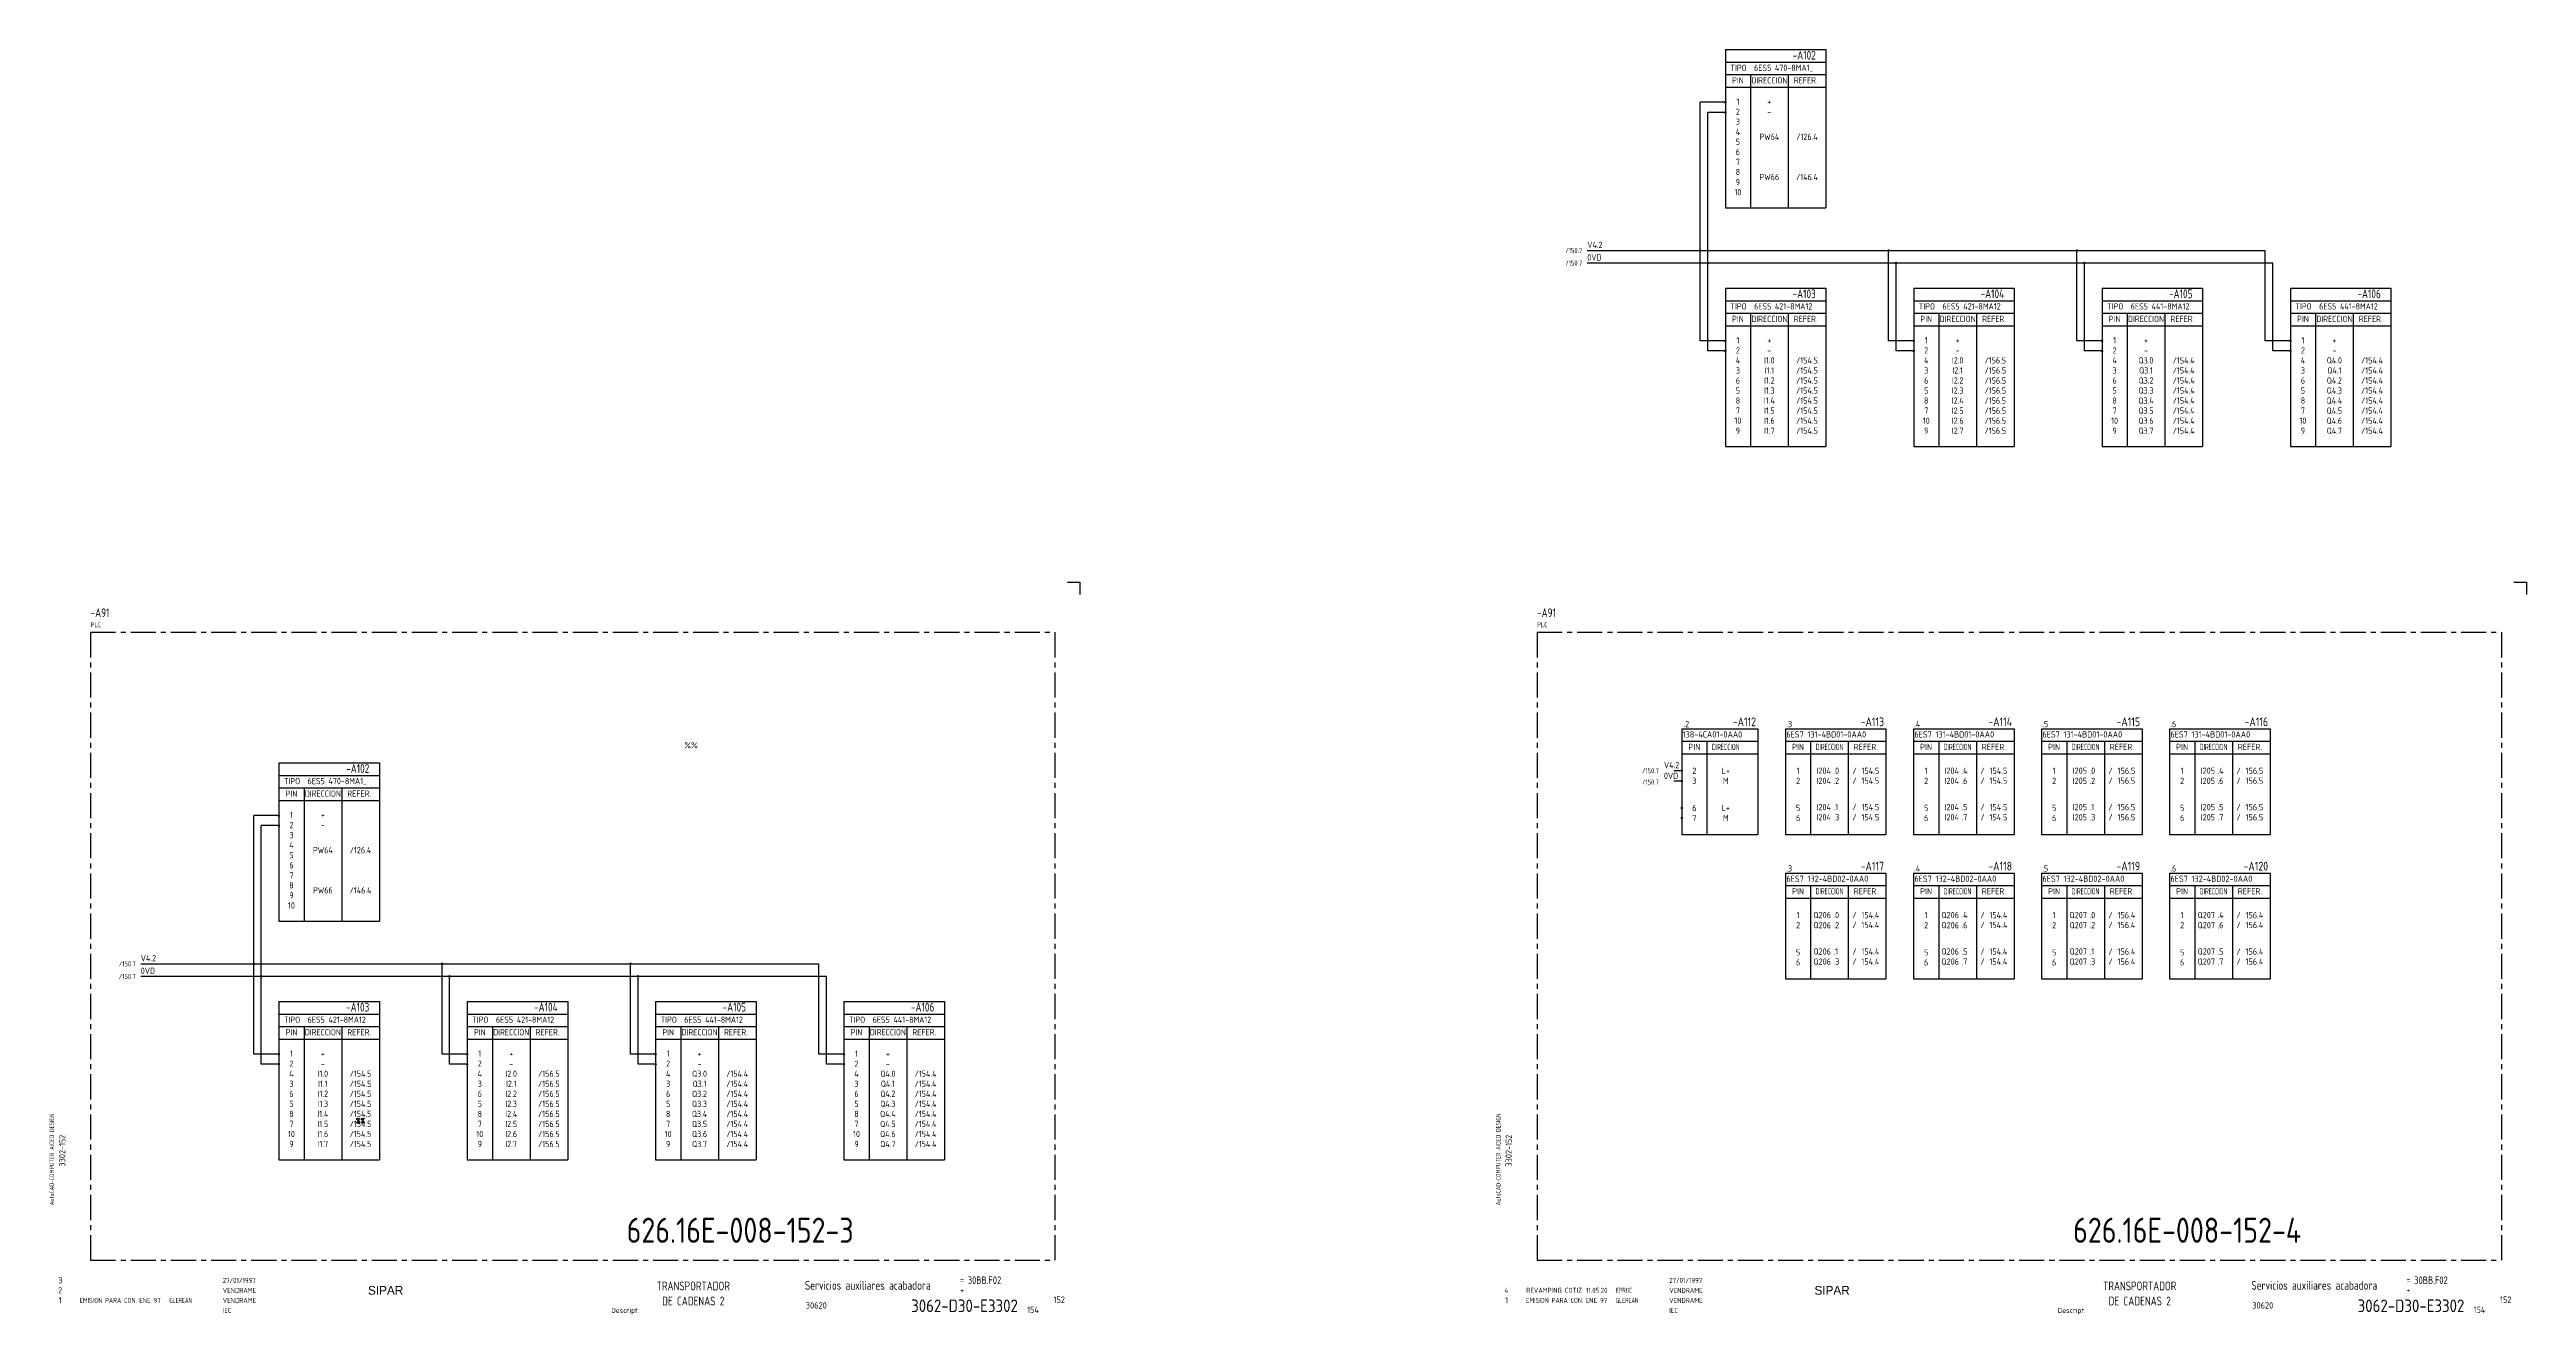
# Model space of a CAD drawing. Extents: x 10 to 996, y 5 to 509.
import ezdxf
from ezdxf.enums import TextEntityAlignment as Align

# ---------------------------------------------------------------- set-up
doc = ezdxf.new("R2010")
doc.units = 0
doc.header["$LTSCALE"] = 8
doc.header["$MEASUREMENT"] = 0
doc.linetypes.add('CENTER', pattern=[2, 1.25, -0.25, 0.25, -0.25])
doc.layers.get('0').update_dxf_attribs({"linetype": 'CONTINUOUS'})
doc.layers.add('CART', color=7, linetype='CONTINUOUS')
doc.styles.add('DIN', font='DIN', dxfattribs={"width": 0.85})
doc.styles.add('SIMPLEX', font='SIMPLEX', dxfattribs={"width": 0.9})
doc.styles.add('UNIV', font='UNIV')

# ---------------------------------------------------------------- blocks, each defined once
blk = doc.blocks.new('WB-FG100')
at = {"layer": 'CART', "color": 1}
for p, q in [((415, 297), (420, 297)), ((420, 297), (420, 292))]:
    blk.add_line(p, q, dxfattribs=at)
at = {"layer": 'CART', "color": 1, "style": 'DIN', "width": 0.8}
blk.add_text('AutoCAD-COMPUTER AIDED DESIGN', height=1.8, rotation=90, dxfattribs=at).set_placement((11.47, 48.84))
at = {"layer": 'CART', "color": 3, "style": 'DIN', "width": 0.8}
for s, p in [('=', (372.24, 17.91)), ('+', (372.24, 13.87))]:
    blk.add_text(s, height=2.5, dxfattribs=at).set_placement(p)
at = {"layer": 'CART', "color": 7, "style": 'DIN', "width": 0.9}
blk.add_attdef('FILE', text='', height=2.5, rotation=90, dxfattribs=at).set_placement((15.95, 68.38), align=Align.CENTER)
for tag, p in [('MOD-3', (13.92, 19)), ('MOD-2', (13.92, 15)), ('MOD-1', (13.92, 11)), ('NR.COMMESSA', (315, 9))]:
    blk.add_attdef(tag, text='', height=2.5, dxfattribs=at).set_placement(p, align=Align.MIDDLE)
at = {"layer": 'CART', "color": 7, "style": 'DIN'}
for tag, width, p in [('REV-3', 0.9, (21.66, 19)), ('DATA-3', 0.9, (45.37, 19)), ('NOME-3', 0.9, (57.37, 19)), ('REV-2', 0.9, (21.66, 15)), ('REV-1', 0.9, (21.66, 11)), ('DATA-2', 0.9, (45.37, 15)), ('DATA-1', 0.9, (45.37, 11)), ('NOME-1', 0.7, (57.37, 11)), ('NOME-2', 0.9, (57.37, 15))]:
    blk.add_attdef(tag, text='', height=2, dxfattribs=dict(at, width=width)).set_placement(p, align=Align.MIDDLE_LEFT)
at = {"layer": 'CART', "color": 7, "style": 'DIN', "width": 0.9}
for tag, p, height in [('DATA', (78.64, 17.94), 2), ('ESECUTORE', (78.64, 13.97), 2), ('CONTROLLORE', (78.64, 9.99), 2), ('NORMA', (78.64, 6.01), 2), ('SEGUE', (398.93, 5.65), 2.8)]:
    blk.add_attdef(tag, p, '', height=height, dxfattribs=at)
at = {"layer": 'CART', "color": 2, "style": 'DIN', "width": 0.9}
for tag, p in [('TITOLO-1/3', (266.5, 18.23)), ('TITOLO-3/3', (266.5, 8.13)), ('TITOLO-2/3', (266.5, 13.18)), ('TITOLO-2/2', (266.5, 10.68)), ('TITOLO-1/2', (266.5, 15.73))]:
    blk.add_attdef(tag, text='', height=3.5, dxfattribs=at).set_placement(p, align=Align.MIDDLE)
at = {"layer": 'CART', "color": 3, "style": 'DIN', "width": 0.9}
blk.add_attdef('ASSIEME', text='', height=3.5, dxfattribs=at).set_placement((334, 17), align=Align.MIDDLE)
at = {"layer": 'CART', "color": 2, "style": 'DIN', "width": 0.9}
blk.add_attdef('DISEGNO', text='', height=5, dxfattribs=at).set_placement((395.27, 6.35), align=Align.RIGHT)
at = {"layer": 'CART', "color": 3, "style": 'DIN', "width": 0.85}
for tag, p in [('=', (375.33, 16.63)), ('+', (375.33, 12.76))]:
    blk.add_attdef(tag, text='', height=3, dxfattribs=at).set_placement(p, align=Align.BOTTOM_LEFT)
at = {"layer": 'CART', "color": 3, "style": 'DIN', "width": 0.9}
blk.add_attdef('FOGLIO', text='', height=2.8, dxfattribs=at).set_placement((414.2, 9.56), align=Align.RIGHT)
at = {"layer": 'CART', "color": 1, "style": 'DIN', "width": 0.9}
blk.add_attdef('TIPOLOGIA', (233.37, 6), '', height=2, dxfattribs=at)

msp = doc.modelspace()

# ---------------------------------------------------------------- linework, layer by layer
at = {"color": 3}
for p, q in [((677, 509), (677, 446)), ((677, 509), (717, 509)), ((677, 504), (717, 504)), ((717, 509), (717, 446)), ((677, 499), (717, 499)), ((677, 494), (717, 494)), ((687, 499), (687, 446)), ((702, 499), (702, 446)), ((677, 446), (717, 446)), ((677, 414), (677, 351)), ((677, 414), (717, 414)), ((677, 409), (717, 409)), ((717, 414), (717, 351)), ((752, 414), (792, 414)), ((752, 414), (752, 351)), ((752, 409), (792, 409)), ((792, 414), (792, 351)), ((827, 414), (867, 414)), ((827, 414), (827, 351)), ((827, 409), (867, 409)), ((867, 414), (867, 351)), ((902, 414), (942, 414)), ((902, 414), (902, 351)), ((902, 409), (942, 409)), ((942, 414), (942, 351)), ((677, 404), (717, 404)), ((677, 399), (717, 399)), ((687, 404), (687, 351)), ((702, 404), (702, 351)), ((752, 404), (792, 404)), ((752, 399), (792, 399)), ((762, 404), (762, 351)), ((777, 404), (777, 351)), ((827, 404), (867, 404)), ((827, 399), (867, 399)), ((837, 404), (837, 351)), ((852, 404), (852, 351)), ((902, 404), (942, 404)), ((902, 399), (942, 399)), ((912, 404), (912, 351)), ((927, 404), (927, 351)), ((677, 351), (717, 351)), ((752, 351), (792, 351)), ((827, 351), (867, 351)), ((902, 351), (942, 351)), ((659.66, 238.59), (659.66, 196.46)), ((659.66, 238.59), (689.98, 238.59)), ((689.98, 238.59), (689.98, 196.46)), ((700.96, 238.59), (740.96, 238.59)), ((700.96, 238.59), (700.96, 196.46)), ((740.96, 238.59), (740.96, 196.46)), ((751.94, 238.59), (751.94, 196.46)), ((751.94, 238.59), (791.94, 238.59)), ((791.94, 238.59), (791.94, 196.46)), ((802.91, 238.59), (842.91, 238.59)), ((802.91, 238.59), (802.91, 196.46)), ((842.91, 238.59), (842.91, 196.46)), ((853.89, 238.59), (893.89, 238.59)), ((853.89, 238.59), (853.89, 196.46)), ((893.89, 238.59), (893.89, 196.46)), ((659.66, 233.59), (689.98, 233.59)), ((659.66, 228.59), (689.98, 228.59)), ((669.66, 233.59), (669.66, 196.46)), ((700.96, 233.59), (740.96, 233.59)), ((700.96, 228.59), (740.96, 228.59)), ((710.96, 233.59), (710.96, 196.46)), ((725.96, 233.59), (725.96, 196.46)), ((751.94, 233.59), (791.94, 233.59)), ((751.94, 228.59), (791.94, 228.59)), ((761.94, 233.59), (761.94, 196.46)), ((776.94, 233.59), (776.94, 196.46)), ((802.91, 233.59), (842.91, 233.59)), ((802.91, 228.59), (842.91, 228.59)), ((812.91, 233.59), (812.91, 196.46)), ((827.91, 233.59), (827.91, 196.46)), ((853.89, 233.59), (893.89, 233.59)), ((853.89, 228.59), (893.89, 228.59)), ((863.89, 233.59), (863.89, 196.46)), ((878.89, 233.59), (878.89, 196.46)), ((101, 225), (101, 162)), ((101, 225), (141, 225)), ((101, 220), (141, 220)), ((141, 225), (141, 162)), ((101, 215), (141, 215)), ((101, 210), (141, 210)), ((111, 215), (111, 162)), ((126, 215), (126, 162)), ((659.66, 196.46), (689.98, 196.46)), ((700.96, 196.46), (740.96, 196.46)), ((751.94, 196.46), (791.94, 196.46)), ((802.91, 196.46), (842.91, 196.46)), ((853.89, 196.46), (893.89, 196.46)), ((700.96, 181.13), (700.96, 139)), ((700.96, 181.13), (740.96, 181.13)), ((740.96, 181.13), (740.96, 139)), ((751.94, 181.13), (791.94, 181.13)), ((751.94, 181.13), (751.94, 139)), ((791.94, 181.13), (791.94, 139)), ((802.91, 181.13), (842.91, 181.13)), ((802.91, 181.13), (802.91, 139)), ((842.91, 181.13), (842.91, 139)), ((853.89, 181.13), (893.89, 181.13)), ((853.89, 181.13), (853.89, 139)), ((893.89, 181.13), (893.89, 139)), ((700.96, 176.13), (740.96, 176.13)), ((700.96, 171.13), (740.96, 171.13)), ((710.96, 176.13), (710.96, 139)), ((725.96, 176.13), (725.96, 139)), ((751.94, 176.13), (791.94, 176.13)), ((751.94, 171.13), (791.94, 171.13)), ((761.94, 176.13), (761.94, 139)), ((776.94, 176.13), (776.94, 139)), ((802.91, 176.13), (842.91, 176.13)), ((802.91, 171.13), (842.91, 171.13)), ((812.91, 176.13), (812.91, 139)), ((827.91, 176.13), (827.91, 139)), ((853.89, 176.13), (893.89, 176.13)), ((853.89, 171.13), (893.89, 171.13)), ((863.89, 176.13), (863.89, 139)), ((878.89, 176.13), (878.89, 139)), ((101, 162), (141, 162)), ((700.96, 139), (740.96, 139)), ((751.94, 139), (791.94, 139)), ((802.91, 139), (842.91, 139)), ((853.89, 139), (893.89, 139)), ((101, 130), (101, 67)), ((101, 130), (141, 130)), ((141, 130), (141, 67)), ((176, 130), (216, 130)), ((176, 130), (176, 67)), ((216, 130), (216, 67)), ((251, 130), (291, 130)), ((251, 130), (251, 67)), ((291, 130), (291, 67)), ((326, 130), (366, 130)), ((326, 130), (326, 67)), ((366, 130), (366, 67)), ((101, 125), (141, 125)), ((101, 120), (141, 120)), ((111, 120), (111, 67)), ((126, 120), (126, 67)), ((176, 125), (216, 125)), ((176, 120), (216, 120)), ((186, 120), (186, 67)), ((201, 120), (201, 67)), ((251, 125), (291, 125)), ((251, 120), (291, 120)), ((261, 120), (261, 67)), ((276, 120), (276, 67)), ((326, 125), (366, 125)), ((326, 120), (366, 120)), ((336, 120), (336, 67)), ((351, 120), (351, 67)), ((101, 115), (141, 115)), ((176, 115), (216, 115)), ((251, 115), (291, 115)), ((326, 115), (366, 115)), ((101, 67), (141, 67)), ((176, 67), (216, 67)), ((251, 67), (291, 67)), ((326, 67), (366, 67))]:
    msp.add_line(p, q, dxfattribs=at)
for p, q in [((667, 393), (667, 488)), ((677, 488), (667, 488)), ((670, 389), (670, 484)), ((677, 484), (670, 484)), ((622, 429), (892, 429)), ((742, 393), (742, 429)), ((817, 393), (817, 429)), ((892, 393), (892, 429)), ((895, 424), (622, 424)), ((745, 389), (745, 424)), ((820, 389), (820, 424)), ((895, 389), (895, 424)), ((677, 393), (667, 393)), ((677, 389), (670, 389)), ((752, 393), (742, 393)), ((752, 389), (745, 389)), ((827, 393), (817, 393)), ((827, 389), (820, 389)), ((902, 393), (892, 393)), ((902, 389), (895, 389)), ((659.66, 221.87), (656.54, 221.87)), ((656.54, 217.87), (659.66, 217.87)), ((91, 109), (91, 204)), ((101, 204), (91, 204)), ((94, 105), (94, 200)), ((101, 200), (94, 200)), ((46, 145), (316, 145)), ((319, 140), (46, 140)), ((166, 109), (166, 145)), ((169, 105), (169, 140)), ((241, 109), (241, 145)), ((244, 105), (244, 140)), ((316, 109), (316, 145)), ((319, 105), (319, 140)), ((101, 109), (91, 109)), ((176, 109), (166, 109)), ((251, 109), (241, 109)), ((326, 109), (316, 109)), ((101, 105), (94, 105)), ((176, 105), (169, 105)), ((251, 105), (244, 105)), ((326, 105), (319, 105))]:
    msp.add_line(p, q)
at = {"color": 3, "linetype": 'CENTER'}
for p, q in [((26, 277), (410, 277)), ((26, 277), (26, 27)), ((410, 277), (410, 27)), ((602, 277), (986, 277)), ((602, 277), (602, 27)), ((986, 277), (986, 27)), ((26, 27), (410, 27)), ((602, 27), (986, 27))]:
    msp.add_line(p, q, dxfattribs=at)
at = {"linetype": 'Continuous', "const_width": 0.5}
for points in [[(676.75, 488, 1), (677.25, 488, 1)], [(676.75, 484, 1), (677.25, 484, 1)], [(676.75, 393, 1), (677.25, 393, 1)], [(676.75, 389, 1), (677.25, 389, 1)], [(751.75, 393, 1), (752.25, 393, 1)], [(751.75, 389, 1), (752.25, 389, 1)], [(826.75, 393, 1), (827.25, 393, 1)], [(826.75, 389, 1), (827.25, 389, 1)], [(901.75, 393, 1), (902.25, 393, 1)], [(901.75, 389, 1), (902.25, 389, 1)], [(659.41, 221.87, 1), (659.91, 221.87, 1)], [(659.41, 217.87, 1), (659.91, 217.87, 1)], [(659.41, 207.03, 1), (659.91, 207.03, 1)], [(100.75, 204, 1), (101.25, 204, 1)], [(100.75, 200, 1), (101.25, 200, 1)], [(659.41, 203.03, 1), (659.91, 203.03, 1)], [(100.75, 109, 1), (101.25, 109, 1)], [(175.75, 109, 1), (176.25, 109, 1)], [(250.75, 109, 1), (251.25, 109, 1)], [(325.75, 109, 1), (326.25, 109, 1)], [(100.75, 105, 1), (101.25, 105, 1)], [(175.75, 105, 1), (176.25, 105, 1)], [(250.75, 105, 1), (251.25, 105, 1)], [(325.75, 105, 1), (326.25, 105, 1)]]:
    msp.add_lwpolyline(points, format="xyb", close=True, dxfattribs=at)
at = {"const_width": 0.5}
for points in [[(666.75, 429, 1), (667.25, 429, 1)], [(669.75, 424, 1), (670.25, 424, 1)], [(741.75, 429, 1), (742.25, 429, 1)], [(744.75, 424, 1), (745.25, 424, 1)], [(816.75, 429, 1), (817.25, 429, 1)], [(819.75, 424, 1), (820.25, 424, 1)], [(90.75, 145, 1), (91.25, 145, 1)], [(93.75, 140, 1), (94.25, 140, 1)], [(165.75, 145, 1), (166.25, 145, 1)], [(168.75, 140, 1), (169.25, 140, 1)], [(240.75, 145, 1), (241.25, 145, 1)], [(243.75, 140, 1), (244.25, 140, 1)]]:
    msp.add_lwpolyline(points, format="xyb", close=True, dxfattribs=at)

# ---------------------------------------------------------------- block references
at = {"layer": 'CART'}
ref = msp.add_blockref('WB-FG100', (0, 0), dxfattribs=at)
ref.add_attrib('TIPOLOGIA', 'Descript.', (233.37, 6), dxfattribs={"color": 1, "height": 2, "style": 'DIN', "width": 0.9})
ref.add_attrib('ASSIEME', 'Servicios auxiliares acabadora', dxfattribs={"color": 3, "height": 3.5, "style": 'DIN', "width": 0.8}).set_placement((335.5, 17), align=Align.MIDDLE)
ref.add_attrib('=', '30BB.F02', dxfattribs={"color": 3, "height": 3, "style": 'DIN', "width": 0.85}).set_placement((375.33, 16.63), align=Align.BOTTOM_LEFT)
ref.add_attrib('NR.COMMESSA', '30620', dxfattribs={"color": 7, "height": 2.5, "style": 'DIN', "width": 0.9}).set_placement((315, 9), align=Align.MIDDLE)
ref.add_attrib('DISEGNO', '3062-D30-E3302', dxfattribs={"color": 2, "height": 5, "style": 'DIN', "width": 0.9}).set_placement((395.27, 6.35), align=Align.RIGHT)
ref.add_attrib('DATA', '27/01/1997', (78.64, 17.94), dxfattribs={"color": 7, "height": 2, "style": 'DIN', "width": 0.85})
ref.add_attrib('ESECUTORE', 'VENDRAME', (78.64, 13.97), dxfattribs={"color": 7, "height": 2, "style": 'DIN', "width": 0.85})
ref.add_attrib('CONTROLLORE', 'VENDRAME', (78.64, 9.99), dxfattribs={"color": 7, "height": 2, "style": 'DIN', "width": 0.85})
ref.add_attrib('NORMA', 'IEC', (78.64, 6.01), dxfattribs={"color": 7, "height": 2, "style": 'DIN', "width": 0.85})
ref.add_attrib('MOD-1', '1', dxfattribs={"color": 7, "height": 2.5, "style": 'DIN', "width": 0.9}).set_placement((13.92, 11), align=Align.MIDDLE)
ref.add_attrib('REV-1', 'EMISION PARA CON.', dxfattribs={"color": 7, "height": 2, "style": 'DIN', "width": 0.8}).set_placement((21.66, 11), align=Align.MIDDLE_LEFT)
ref.add_attrib('DATA-1', 'ENE 97', dxfattribs={"color": 7, "height": 2, "style": 'DIN', "width": 0.85}).set_placement((45.37, 11), align=Align.MIDDLE_LEFT)
ref.add_attrib('NOME-1', 'GLEREAN', dxfattribs={"color": 7, "height": 2, "style": 'DIN', "width": 0.7}).set_placement((57.37, 11), align=Align.MIDDLE_LEFT)
ref.add_attrib('MOD-2', '2', dxfattribs={"color": 7, "height": 2.5, "style": 'DIN', "width": 0.9}).set_placement((13.92, 15), align=Align.MIDDLE)
ref.add_attrib('MOD-3', '3', dxfattribs={"color": 7, "height": 2.5, "style": 'DIN', "width": 0.9}).set_placement((13.92, 19), align=Align.MIDDLE)
ref.add_attrib('FILE', '3302-', dxfattribs={"color": 7, "height": 2.5, "rotation": 90, "style": 'DIN', "width": 0.9}).set_placement((15.95, 68.38), align=Align.CENTER)
ref = msp.add_blockref('WB-FG100', (576, 0), dxfattribs=at)
ref.add_attrib('TIPOLOGIA', 'Descript.', (809.37, 6), dxfattribs={"color": 1, "height": 2, "style": 'DIN', "width": 0.9})
ref.add_attrib('ASSIEME', 'Servicios auxiliares acabadora', dxfattribs={"color": 3, "height": 3.5, "style": 'DIN', "width": 0.8}).set_placement((911.5, 17), align=Align.MIDDLE)
ref.add_attrib('=', '30BB.F02', dxfattribs={"color": 3, "height": 3, "style": 'DIN', "width": 0.85}).set_placement((951.33, 16.63), align=Align.BOTTOM_LEFT)
ref.add_attrib('NR.COMMESSA', '30620', dxfattribs={"color": 7, "height": 2.5, "style": 'DIN', "width": 0.9}).set_placement((891, 9), align=Align.MIDDLE)
ref.add_attrib('DISEGNO', '3062-D30-E3302', dxfattribs={"color": 2, "height": 5, "style": 'DIN', "width": 0.9}).set_placement((971.27, 6.35), align=Align.RIGHT)
ref.add_attrib('DATA', '27/01/1997', (654.64, 17.94), dxfattribs={"color": 7, "height": 2, "style": 'DIN', "width": 0.85})
ref.add_attrib('ESECUTORE', 'VENDRAME', (654.64, 13.97), dxfattribs={"color": 7, "height": 2, "style": 'DIN', "width": 0.85})
ref.add_attrib('CONTROLLORE', 'VENDRAME', (654.64, 9.99), dxfattribs={"color": 7, "height": 2, "style": 'DIN', "width": 0.85})
ref.add_attrib('NORMA', 'IEC', (654.64, 6.01), dxfattribs={"color": 7, "height": 2, "style": 'DIN', "width": 0.85})
ref.add_attrib('MOD-1', '1', dxfattribs={"color": 7, "height": 2.5, "style": 'DIN', "width": 0.9}).set_placement((589.92, 11), align=Align.MIDDLE)
ref.add_attrib('REV-1', 'EMISION PARA CON.', dxfattribs={"color": 7, "height": 2, "style": 'DIN', "width": 0.8}).set_placement((597.66, 11), align=Align.MIDDLE_LEFT)
ref.add_attrib('DATA-1', 'ENE 97', dxfattribs={"color": 7, "height": 2, "style": 'DIN', "width": 0.85}).set_placement((621.37, 11), align=Align.MIDDLE_LEFT)
ref.add_attrib('NOME-1', 'GLEREAN', dxfattribs={"color": 7, "height": 2, "style": 'DIN', "width": 0.7}).set_placement((633.37, 11), align=Align.MIDDLE_LEFT)
ref.add_attrib('FILE', '3302-', dxfattribs={"color": 7, "height": 2.5, "rotation": 90, "style": 'DIN', "width": 0.9}).set_placement((591.95, 68.38), align=Align.CENTER)

# ---------------------------------------------------------------- texts
at = {"color": 3, "style": 'DIN'}
for s, height, width, p in [('-A102', 3.5, 0.8, (713, 505)), ('-A103', 3.5, 0.8, (713, 410)), ('-A104', 3.5, 0.8, (788, 410)), ('-A105', 3.5, 0.8, (863, 410)), ('-A106', 3.5, 0.8, (938, 410)), ('-A112', 3.5, 0.85, (689.21, 239.59)), ('-A113', 3.5, 0.85, (740.18, 239.59)), ('-A114', 3.5, 0.85, (791.16, 239.59)), ('-A115', 3.5, 0.85, (842.14, 239.59)), ('-A116', 3.5, 0.85, (893.12, 239.59)), ('-A102', 3.5, 0.8, (137, 221)), ('-A117', 3.5, 0.85, (740.18, 182.13)), ('-A118', 3.5, 0.85, (791.16, 182.13)), ('-A119', 3.5, 0.85, (842.14, 182.13)), ('-A120', 3.5, 0.85, (893.12, 182.13)), ('-A103', 3.5, 0.8, (137, 126)), ('-A104', 3.5, 0.8, (212, 126)), ('-A105', 3.5, 0.8, (287, 126)), ('-A106', 3.5, 0.8, (362, 126)), ('152', 2.56, 0.8, (414, 10)), ('152', 2.56, 0.8, (990, 10))]:
    msp.add_text(s, height=height, dxfattribs=dict(at, width=width)).set_placement(p, align=Align.RIGHT)
at = {"style": 'DIN'}
for s, height, width, p in [('TIPO  6ES5 470-8MA1_', 2.5, 0.8, (679, 500.5)), ('V4.2', 2.5, 0.8, (622, 430)), ('0VD', 2.5, 0.8, (622, 425)), ('TIPO  6ES5 421-8MA12', 2.5, 0.8, (679, 405.5)), ('TIPO  6ES5 421-8MA12', 2.5, 0.8, (754, 405.5)), ('TIPO  6ES5 441-8MA12', 2.5, 0.8, (829, 405.5)), ('TIPO  6ES5 441-8MA12', 2.5, 0.8, (904, 405.5)), ('PLC', 2, 0.8, (26, 279)), ('PLC', 2, 0.8, (602, 279)), ('138-4CA01-0AA0', 2.5, 0.85, (659.99, 235.09)), ('6ES7 131-4BD01-0AA0', 2.5, 0.85, (701.28, 235.09)), ('6ES7 131-4BD01-0AA0', 2.5, 0.85, (752.26, 235.09)), ('6ES7 131-4BD01-0AA0', 2.5, 0.85, (803.24, 235.09)), ('6ES7 131-4BD01-0AA0', 2.5, 0.85, (854.21, 235.09)), ('%%', 2.5, 0.85, (262.5, 230.75)), ('TIPO  6ES5 470-8MA1_', 2.5, 0.8, (103, 216.5)), ('V4.2', 2.5, 0.8, (652.54, 222.87)), ('0VD', 2.5, 0.8, (652.54, 218.57)), ('.0', 2.5, 0.85, (719.99, 220.64)), ('.2', 2.5, 0.85, (719.99, 216.59)), ('.4', 2.5, 0.85, (770.97, 220.64)), ('.6', 2.5, 0.85, (770.97, 216.59)), ('.0', 2.5, 0.85, (821.95, 220.64)), ('.2', 2.5, 0.85, (821.95, 216.59)), ('.4', 2.5, 0.85, (872.93, 220.64)), ('.6', 2.5, 0.85, (872.93, 216.59)), ('.1', 2.5, 0.85, (719.99, 206.14)), ('.5', 2.5, 0.85, (770.97, 206.14)), ('.1', 2.5, 0.85, (821.95, 206.14)), ('.5', 2.5, 0.85, (872.93, 206.14)), ('.3', 2.5, 0.85, (719.99, 202.1)), ('.7', 2.5, 0.85, (770.97, 202.1)), ('.3', 2.5, 0.85, (821.95, 202.1)), ('.7', 2.5, 0.85, (872.93, 202.1)), ('6ES7 132-4BD02-0AA0', 2.5, 0.85, (701.28, 177.63)), ('6ES7 132-4BD02-0AA0', 2.5, 0.85, (752.26, 177.63)), ('6ES7 132-4BD02-0AA0', 2.5, 0.85, (803.24, 177.63)), ('6ES7 132-4BD02-0AA0', 2.5, 0.85, (854.21, 177.63)), ('.0', 2.5, 0.85, (719.99, 163.17)), ('.2', 2.5, 0.85, (719.99, 159.13)), ('.4', 2.5, 0.85, (770.97, 163.17)), ('.6', 2.5, 0.85, (770.97, 159.13)), ('.0', 2.5, 0.85, (821.95, 163.17)), ('.2', 2.5, 0.85, (821.95, 159.13)), ('.4', 2.5, 0.85, (872.93, 163.17)), ('.6', 2.5, 0.85, (872.93, 159.13)), ('V4.2', 2.5, 0.8, (46, 146)), ('.1', 2.5, 0.85, (719.99, 148.68)), ('.5', 2.5, 0.85, (770.97, 148.68)), ('.1', 2.5, 0.85, (821.95, 148.68)), ('.5', 2.5, 0.85, (872.93, 148.68)), ('0VD', 2.5, 0.8, (46, 141)), ('.3', 2.5, 0.85, (719.99, 144.64)), ('.7', 2.5, 0.85, (770.97, 144.64)), ('.3', 2.5, 0.85, (821.95, 144.64)), ('.7', 2.5, 0.85, (872.93, 144.64)), ('TIPO  6ES5 421-8MA12', 2.5, 0.8, (103, 121.5)), ('TIPO  6ES5 421-8MA12', 2.5, 0.8, (178, 121.5)), ('TIPO  6ES5 441-8MA12', 2.5, 0.8, (253, 121.5)), ('TIPO  6ES5 441-8MA12', 2.5, 0.8, (328, 121.5)), ('154', 2.5, 0.8, (399, 6)), ('154', 2.5, 0.8, (975, 6))]:
    msp.add_text(s, height=height, dxfattribs=dict(at, width=width)).set_placement(p)
for s, width, p in [('PIN', 0.8, (682, 495.5)), ('DIRECCION', 0.8, (694.5, 495.5)), ('REFER.', 0.8, (709, 495.5)), ('2', 0.8, (682, 483)), ('1', 0.8, (682, 487)), ('+', 0.8, (694.5, 487)), ('-', 0.8, (694.5, 483)), ('4', 0.8, (682, 475)), ('3', 0.8, (682, 479)), ('5', 0.8, (682, 471)), ('PW64', 0.8, (694.5, 473)), ('/126.4', 0.8, (709.5, 473)), ('7', 0.8, (682, 463)), ('6', 0.8, (682, 467)), ('9', 0.8, (682, 455)), ('8', 0.8, (682, 459)), ('PW66', 0.8, (694.5, 457)), ('/146.4', 0.8, (709.5, 457)), ('10', 0.8, (682, 451)), ('PIN', 0.8, (682, 400.5)), ('DIRECCION', 0.8, (694.5, 400.5)), ('REFER.', 0.8, (709, 400.5)), ('PIN', 0.8, (757, 400.5)), ('DIRECCION', 0.8, (769.5, 400.5)), ('REFER.', 0.8, (784, 400.5)), ('PIN', 0.8, (832, 400.5)), ('DIRECCION', 0.8, (844.5, 400.5)), ('REFER.', 0.8, (859, 400.5)), ('PIN', 0.8, (907, 400.5)), ('DIRECCION', 0.8, (919.5, 400.5)), ('REFER.', 0.8, (934, 400.5)), ('4', 0.8, (682, 384)), ('2', 0.8, (682, 388)), ('1', 0.8, (682, 392)), ('I1.0', 0.8, (694.5, 384)), ('+', 0.8, (694.5, 392)), ('-', 0.8, (694.5, 388)), ('/154.5', 0.8, (709.5, 384)), ('4', 0.8, (757, 384)), ('2', 0.8, (757, 388)), ('1', 0.8, (757, 392)), ('I2.0', 0.8, (769.5, 384)), ('+', 0.8, (769.5, 392)), ('-', 0.8, (769.5, 388)), ('/156.5', 0.8, (784.5, 384)), ('4', 0.8, (832, 384)), ('2', 0.8, (832, 388)), ('1', 0.8, (832, 392)), ('Q3.0', 0.8, (844.5, 384)), ('+', 0.8, (844.5, 392)), ('-', 0.8, (844.5, 388)), ('/154.4', 0.8, (859.5, 384)), ('4', 0.8, (907, 384)), ('2', 0.8, (907, 388)), ('1', 0.8, (907, 392)), ('Q4.0', 0.8, (919.5, 384)), ('+', 0.8, (919.5, 392)), ('-', 0.8, (919.5, 388)), ('/154.4', 0.8, (934.5, 384)), ('3', 0.8, (682, 380)), ('6', 0.8, (682, 376)), ('I1.2', 0.8, (694.5, 376)), ('I1.1', 0.8, (694.5, 380)), ('/154.5', 0.8, (709.5, 380)), ('/154.5', 0.8, (709.5, 376)), ('3', 0.8, (757, 380)), ('6', 0.8, (757, 376)), ('I2.2', 0.8, (769.5, 376)), ('I2.1', 0.8, (769.5, 380)), ('/156.5', 0.8, (784.5, 380)), ('/156.5', 0.8, (784.5, 376)), ('3', 0.8, (832, 380)), ('6', 0.8, (832, 376)), ('Q3.2', 0.8, (844.5, 376)), ('Q3.1', 0.8, (844.5, 380)), ('/154.4', 0.8, (859.5, 380)), ('/154.4', 0.8, (859.5, 376)), ('3', 0.8, (907, 380)), ('6', 0.8, (907, 376)), ('Q4.2', 0.8, (919.5, 376)), ('Q4.1', 0.8, (919.5, 380)), ('/154.4', 0.8, (934.5, 380)), ('/154.4', 0.8, (934.5, 376)), ('7', 0.8, (682, 364)), ('5', 0.8, (682, 372)), ('8', 0.8, (682, 368)), ('I1.4', 0.8, (694.5, 368)), ('I1.5', 0.8, (694.5, 364)), ('I1.3', 0.8, (694.5, 372)), ('/154.5', 0.8, (709.5, 372)), ('/154.5', 0.8, (709.5, 368)), ('/154.5', 0.8, (709.5, 364)), ('7', 0.8, (757, 364)), ('5', 0.8, (757, 372)), ('8', 0.8, (757, 368)), ('I2.4', 0.8, (769.5, 368)), ('I2.5', 0.8, (769.5, 364)), ('I2.3', 0.8, (769.5, 372)), ('/156.5', 0.8, (784.5, 372)), ('/156.5', 0.8, (784.5, 368)), ('/156.5', 0.8, (784.5, 364)), ('7', 0.8, (832, 364)), ('5', 0.8, (832, 372)), ('8', 0.8, (832, 368)), ('Q3.4', 0.8, (844.5, 368)), ('Q3.5', 0.8, (844.5, 364)), ('Q3.3', 0.8, (844.5, 372)), ('/154.4', 0.8, (859.5, 372)), ('/154.4', 0.8, (859.5, 368)), ('/154.4', 0.8, (859.5, 364)), ('7', 0.8, (907, 364)), ('5', 0.8, (907, 372)), ('8', 0.8, (907, 368)), ('Q4.4', 0.8, (919.5, 368)), ('Q4.5', 0.8, (919.5, 364)), ('Q4.3', 0.8, (919.5, 372)), ('/154.4', 0.8, (934.5, 372)), ('/154.4', 0.8, (934.5, 368)), ('/154.4', 0.8, (934.5, 364)), ('10', 0.8, (682, 360)), ('9', 0.8, (682, 356)), ('I1.6', 0.8, (694.5, 360)), ('I1.7', 0.8, (694.5, 356)), ('/154.5', 0.8, (709.5, 360)), ('/154.5', 0.8, (709.5, 356)), ('10', 0.8, (757, 360)), ('9', 0.8, (757, 356)), ('I2.6', 0.8, (769.5, 360)), ('I2.7', 0.8, (769.5, 356)), ('/156.5', 0.8, (784.5, 360)), ('/156.5', 0.8, (784.5, 356)), ('10', 0.8, (832, 360)), ('9', 0.8, (832, 356)), ('Q3.6', 0.8, (844.5, 360)), ('Q3.7', 0.8, (844.5, 356)), ('/154.4', 0.8, (859.5, 360)), ('/154.4', 0.8, (859.5, 356)), ('10', 0.8, (907, 360)), ('9', 0.8, (907, 356)), ('Q4.6', 0.8, (919.5, 360)), ('Q4.7', 0.8, (919.5, 356)), ('/154.4', 0.8, (934.5, 360)), ('/154.4', 0.8, (934.5, 356)), ('.2', 0.85, (661.45, 239.19)), ('.3', 0.85, (702.41, 239.19)), ('.4', 0.85, (753.39, 239.19)), ('.5', 0.85, (804.36, 239.19)), ('.6', 0.85, (855.34, 239.19)), ('PIN', 0.85, (664.66, 230.09)), ('PIN', 0.85, (705.96, 230.09)), ('REFER.', 0.85, (732.96, 230.09)), ('PIN', 0.85, (756.94, 230.09)), ('REFER.', 0.85, (783.94, 230.09)), ('PIN', 0.85, (807.91, 230.09)), ('REFER.', 0.85, (834.91, 230.09)), ('PIN', 0.85, (858.89, 230.09)), ('REFER.', 0.85, (885.89, 230.09)), ('3', 0.85, (664.66, 216.59)), ('2', 0.85, (664.66, 220.59)), ('L+', 0.85, (677.16, 220.59)), ('M', 0.85, (677.16, 216.59)), ('2', 0.85, (705.96, 216.59)), ('1', 0.85, (705.96, 220.59)), ('/', 0.85, (728.42, 220.59)), ('/', 0.85, (728.42, 216.66)), ('154.5', 0.85, (734.73, 220.59)), ('154.5', 0.85, (734.73, 216.66)), ('2', 0.85, (756.94, 216.59)), ('1', 0.85, (756.94, 220.59)), ('/', 0.85, (779.4, 220.59)), ('/', 0.85, (779.4, 216.66)), ('154.5', 0.85, (785.71, 220.59)), ('154.5', 0.85, (785.71, 216.66)), ('2', 0.85, (807.91, 216.59)), ('1', 0.85, (807.91, 220.59)), ('/', 0.85, (830.38, 220.59)), ('/', 0.85, (830.38, 216.66)), ('156.5', 0.85, (836.69, 220.59)), ('156.5', 0.85, (836.69, 216.66)), ('2', 0.85, (858.89, 216.59)), ('1', 0.85, (858.89, 220.59)), ('/', 0.85, (881.36, 220.59)), ('/', 0.85, (881.36, 216.66)), ('156.5', 0.85, (887.67, 220.59)), ('156.5', 0.85, (887.67, 216.66)), ('PIN', 0.8, (106, 211.5)), ('DIRECCION', 0.8, (118.5, 211.5)), ('REFER.', 0.8, (133, 211.5)), ('6', 0.85, (664.66, 205.8)), ('L+', 0.85, (677.16, 205.8)), ('5', 0.85, (705.96, 205.8)), ('/', 0.85, (728.42, 206.12)), ('154.5', 0.85, (734.73, 206.12)), ('5', 0.85, (756.94, 205.8)), ('/', 0.85, (779.4, 206.12)), ('154.5', 0.85, (785.71, 206.12)), ('5', 0.85, (807.91, 205.8)), ('/', 0.85, (830.38, 206.12)), ('156.5', 0.85, (836.69, 206.12)), ('5', 0.85, (858.89, 205.8)), ('/', 0.85, (881.36, 206.12)), ('156.5', 0.85, (887.67, 206.12)), ('3', 0.8, (106, 195)), ('2', 0.8, (106, 199)), ('1', 0.8, (106, 203)), ('+', 0.8, (118.5, 203)), ('-', 0.8, (118.5, 199)), ('7', 0.85, (664.66, 201.8)), ('M', 0.85, (677.16, 201.8)), ('6', 0.85, (705.96, 201.8)), ('/', 0.85, (728.42, 202.1)), ('154.5', 0.85, (734.73, 202.1)), ('6', 0.85, (756.94, 201.8)), ('/', 0.85, (779.4, 202.1)), ('154.5', 0.85, (785.71, 202.1)), ('6', 0.85, (807.91, 201.8)), ('/', 0.85, (830.38, 202.1)), ('156.5', 0.85, (836.69, 202.1)), ('6', 0.85, (858.89, 201.8)), ('/', 0.85, (881.36, 202.1)), ('156.5', 0.85, (887.67, 202.1)), ('4', 0.8, (106, 191)), ('5', 0.8, (106, 187)), ('PW64', 0.8, (118.5, 189)), ('/126.4', 0.8, (133.5, 189)), ('7', 0.8, (106, 179)), ('6', 0.8, (106, 183)), ('.3', 0.85, (702.41, 181.73)), ('.4', 0.85, (753.39, 181.73)), ('.5', 0.85, (804.36, 181.73)), ('.6', 0.85, (855.34, 181.73)), ('10', 0.8, (106, 167)), ('9', 0.8, (106, 171)), ('8', 0.8, (106, 175)), ('PW66', 0.8, (118.5, 173)), ('/146.4', 0.8, (133.5, 173)), ('PIN', 0.85, (705.96, 172.63)), ('REFER.', 0.85, (732.96, 172.63)), ('PIN', 0.85, (756.94, 172.63)), ('REFER.', 0.85, (783.94, 172.63)), ('PIN', 0.85, (807.91, 172.63)), ('REFER.', 0.85, (834.91, 172.63)), ('PIN', 0.85, (858.89, 172.63)), ('REFER.', 0.85, (885.89, 172.63)), ('2', 0.85, (705.96, 159.13)), ('1', 0.85, (705.96, 163.13)), ('/', 0.85, (728.42, 163.12)), ('/', 0.85, (728.42, 159.2)), ('154.4', 0.85, (734.73, 163.12)), ('154.4', 0.85, (734.73, 159.2)), ('2', 0.85, (756.94, 159.13)), ('1', 0.85, (756.94, 163.13)), ('/', 0.85, (779.4, 163.12)), ('/', 0.85, (779.4, 159.2)), ('154.4', 0.85, (785.71, 163.12)), ('154.4', 0.85, (785.71, 159.2)), ('2', 0.85, (807.91, 159.13)), ('1', 0.85, (807.91, 163.13)), ('/', 0.85, (830.38, 163.12)), ('/', 0.85, (830.38, 159.2)), ('156.4', 0.85, (836.69, 163.12)), ('156.4', 0.85, (836.69, 159.2)), ('2', 0.85, (858.89, 159.13)), ('1', 0.85, (858.89, 163.13)), ('/', 0.85, (881.36, 163.12)), ('/', 0.85, (881.36, 159.2)), ('156.4', 0.85, (887.67, 163.12)), ('156.4', 0.85, (887.67, 159.2)), ('5', 0.85, (705.96, 148.33)), ('/', 0.85, (728.42, 148.66)), ('154.4', 0.85, (734.73, 148.66)), ('5', 0.85, (756.94, 148.33)), ('/', 0.85, (779.4, 148.66)), ('154.4', 0.85, (785.71, 148.66)), ('5', 0.85, (807.91, 148.33)), ('/', 0.85, (830.38, 148.66)), ('156.4', 0.85, (836.69, 148.66)), ('5', 0.85, (858.89, 148.33)), ('/', 0.85, (881.36, 148.66)), ('156.4', 0.85, (887.67, 148.66)), ('6', 0.85, (705.96, 144.33)), ('/', 0.85, (728.42, 144.64)), ('154.4', 0.85, (734.73, 144.64)), ('6', 0.85, (756.94, 144.33)), ('/', 0.85, (779.4, 144.64)), ('154.4', 0.85, (785.71, 144.64)), ('6', 0.85, (807.91, 144.33)), ('/', 0.85, (830.38, 144.64)), ('156.4', 0.85, (836.69, 144.64)), ('6', 0.85, (858.89, 144.33)), ('/', 0.85, (881.36, 144.64)), ('156.4', 0.85, (887.67, 144.64)), ('PIN', 0.8, (106, 116.5)), ('DIRECCION', 0.8, (118.5, 116.5)), ('REFER.', 0.8, (133, 116.5)), ('PIN', 0.8, (181, 116.5)), ('DIRECCION', 0.8, (193.5, 116.5)), ('REFER.', 0.8, (208, 116.5)), ('PIN', 0.8, (256, 116.5)), ('DIRECCION', 0.8, (268.5, 116.5)), ('REFER.', 0.8, (283, 116.5)), ('PIN', 0.8, (331, 116.5)), ('DIRECCION', 0.8, (343.5, 116.5)), ('REFER.', 0.8, (358, 116.5)), ('1', 0.8, (106, 108)), ('+', 0.8, (118.5, 108)), ('1', 0.8, (181, 108)), ('+', 0.8, (193.5, 108)), ('1', 0.8, (256, 108)), ('+', 0.8, (268.5, 108)), ('1', 0.8, (331, 108)), ('+', 0.8, (343.5, 108)), ('4', 0.8, (106, 100)), ('2', 0.8, (106, 104)), ('I1.0', 0.8, (118.5, 100)), ('-', 0.8, (118.5, 104)), ('/154.5', 0.8, (133.5, 100)), ('4', 0.8, (181, 100)), ('2', 0.8, (181, 104)), ('I2.0', 0.8, (193.5, 100)), ('-', 0.8, (193.5, 104)), ('/156.5', 0.8, (208.5, 100)), ('4', 0.8, (256, 100)), ('2', 0.8, (256, 104)), ('Q3.0', 0.8, (268.5, 100)), ('-', 0.8, (268.5, 104)), ('/154.4', 0.8, (283.5, 100)), ('4', 0.8, (331, 100)), ('2', 0.8, (331, 104)), ('Q4.0', 0.8, (343.5, 100)), ('-', 0.8, (343.5, 104)), ('/154.4', 0.8, (358.5, 100)), ('3', 0.8, (106, 96)), ('5', 0.8, (106, 88)), ('6', 0.8, (106, 92)), ('I1.3', 0.8, (118.5, 88)), ('I1.2', 0.8, (118.5, 92)), ('I1.1', 0.8, (118.5, 96)), ('/154.5', 0.8, (133.5, 96)), ('/154.5', 0.8, (133.5, 92)), ('/154.5', 0.8, (133.5, 88)), ('3', 0.8, (181, 96)), ('5', 0.8, (181, 88)), ('6', 0.8, (181, 92)), ('I2.3', 0.8, (193.5, 88)), ('I2.2', 0.8, (193.5, 92)), ('I2.1', 0.8, (193.5, 96)), ('/156.5', 0.8, (208.5, 96)), ('/156.5', 0.8, (208.5, 92)), ('/156.5', 0.8, (208.5, 88)), ('3', 0.8, (256, 96)), ('5', 0.8, (256, 88)), ('6', 0.8, (256, 92)), ('Q3.3', 0.8, (268.5, 88)), ('Q3.2', 0.8, (268.5, 92)), ('Q3.1', 0.8, (268.5, 96)), ('/154.4', 0.8, (283.5, 96)), ('/154.4', 0.8, (283.5, 92)), ('/154.4', 0.8, (283.5, 88)), ('3', 0.8, (331, 96)), ('5', 0.8, (331, 88)), ('6', 0.8, (331, 92)), ('Q4.3', 0.8, (343.5, 88)), ('Q4.2', 0.8, (343.5, 92)), ('Q4.1', 0.8, (343.5, 96)), ('/154.4', 0.8, (358.5, 96)), ('/154.4', 0.8, (358.5, 92)), ('/154.4', 0.8, (358.5, 88)), ('7', 0.8, (106, 80)), ('8', 0.8, (106, 84)), ('I1.4', 0.8, (118.5, 84)), ('I1.5', 0.8, (118.5, 80)), ('/154.5', 0.8, (133.5, 84)), ('/154.5', 0.8, (133.5, 80)), ('7', 0.8, (181, 80)), ('8', 0.8, (181, 84)), ('I2.4', 0.8, (193.5, 84)), ('I2.5', 0.8, (193.5, 80)), ('/156.5', 0.8, (208.5, 84)), ('/156.5', 0.8, (208.5, 80)), ('7', 0.8, (256, 80)), ('8', 0.8, (256, 84)), ('Q3.4', 0.8, (268.5, 84)), ('Q3.5', 0.8, (268.5, 80)), ('/154.4', 0.8, (283.5, 84)), ('/154.4', 0.8, (283.5, 80)), ('7', 0.8, (331, 80)), ('8', 0.8, (331, 84)), ('Q4.4', 0.8, (343.5, 84)), ('Q4.5', 0.8, (343.5, 80)), ('/154.4', 0.8, (358.5, 84)), ('/154.4', 0.8, (358.5, 80)), ('10', 0.8, (106, 76)), ('9', 0.8, (106, 72)), ('I1.6', 0.8, (118.5, 76)), ('I1.7', 0.8, (118.5, 72)), ('/154.5', 0.8, (133.5, 76)), ('/154.5', 0.8, (133.5, 72)), ('10', 0.8, (181, 76)), ('9', 0.8, (181, 72)), ('I2.6', 0.8, (193.5, 76)), ('I2.7', 0.8, (193.5, 72)), ('/156.5', 0.8, (208.5, 76)), ('/156.5', 0.8, (208.5, 72)), ('10', 0.8, (256, 76)), ('9', 0.8, (256, 72)), ('Q3.6', 0.8, (268.5, 76)), ('Q3.7', 0.8, (268.5, 72)), ('/154.4', 0.8, (283.5, 76)), ('/154.4', 0.8, (283.5, 72)), ('10', 0.8, (331, 76)), ('9', 0.8, (331, 72)), ('Q4.6', 0.8, (343.5, 76)), ('Q4.7', 0.8, (343.5, 72)), ('/154.4', 0.8, (358.5, 76)), ('/154.4', 0.8, (358.5, 72))]:
    msp.add_text(s, height=2.5, dxfattribs=dict(at, width=width)).set_placement(p, align=Align.CENTER)
for s, height, width, p in [('/150.7', 2, 0.8, (620, 428)), ('/150.7', 2, 0.8, (620, 423)), ('/150.7', 2, 0.8, (650.54, 220.87)), ('/150.7', 2, 0.8, (650.54, 216.38)), ('I204', 2.5, 0.85, (719.06, 220.64)), ('I204', 2.5, 0.85, (719.06, 216.59)), ('I204', 2.5, 0.85, (770.03, 220.64)), ('I204', 2.5, 0.85, (770.03, 216.59)), ('I205', 2.5, 0.85, (821.01, 220.64)), ('I205', 2.5, 0.85, (821.01, 216.59)), ('I205', 2.5, 0.85, (871.99, 220.64)), ('I205', 2.5, 0.85, (871.99, 216.59)), ('I204', 2.5, 0.85, (719.06, 206.14)), ('I204', 2.5, 0.85, (770.03, 206.14)), ('I205', 2.5, 0.85, (821.01, 206.14)), ('I205', 2.5, 0.85, (871.99, 206.14)), ('I204', 2.5, 0.85, (719.06, 202.1)), ('I204', 2.5, 0.85, (770.03, 202.1)), ('I205', 2.5, 0.85, (821.01, 202.1)), ('I205', 2.5, 0.85, (871.99, 202.1)), ('Q206', 2.5, 0.85, (719.06, 163.17)), ('Q206', 2.5, 0.85, (719.06, 159.13)), ('Q206', 2.5, 0.85, (770.03, 163.17)), ('Q206', 2.5, 0.85, (770.03, 159.13)), ('Q207', 2.5, 0.85, (821.01, 163.17)), ('Q207', 2.5, 0.85, (821.01, 159.13)), ('Q207', 2.5, 0.85, (871.99, 163.17)), ('Q207', 2.5, 0.85, (871.99, 159.13)), ('Q206', 2.5, 0.85, (719.06, 148.68)), ('Q206', 2.5, 0.85, (770.03, 148.68)), ('Q207', 2.5, 0.85, (821.01, 148.68)), ('Q207', 2.5, 0.85, (871.99, 148.68)), ('/150.7', 2, 0.8, (44, 144)), ('/150.7', 2, 0.8, (44, 139)), ('Q206', 2.5, 0.85, (719.06, 144.64)), ('Q206', 2.5, 0.85, (770.03, 144.64)), ('Q207', 2.5, 0.85, (821.01, 144.64)), ('Q207', 2.5, 0.85, (871.99, 144.64))]:
    msp.add_text(s, height=height, dxfattribs=dict(at, width=width)).set_placement(p, align=Align.RIGHT)
at = {"color": 3, "style": 'DIN', "width": 0.8}
for p in [(26, 283), (602, 283)]:
    msp.add_text('-A91', height=3.5, dxfattribs=at).set_placement(p)
at = {"style": 'DIN', "width": 0.596129}
for p, p2 in [((671.66, 230.09), (682.66, 230.09)), ((712.96, 230.09), (723.96, 230.09)), ((763.94, 230.09), (774.94, 230.09)), ((814.91, 230.09), (825.91, 230.09)), ((865.89, 230.09), (876.89, 230.09)), ((712.96, 172.63), (723.96, 172.63)), ((763.94, 172.63), (774.94, 172.63)), ((814.91, 172.63), (825.91, 172.63)), ((865.89, 172.63), (876.89, 172.63))]:
    msp.add_text('DIRECCION', height=2.5, dxfattribs=at).set_placement(p, p2, align=Align.FIT)
at = {"color": 7, "linetype": 'Continuous', "style": 'SIMPLEX', "width": 0.9}
msp.add_text('%%', height=2, dxfattribs=at).set_placement((133.5, 82.5), align=Align.MIDDLE)
at = {"style": 'DIN', "width": 0.8}
for p in [(16, 72.5), (592, 72.5)]:
    msp.add_text('152', height=2.5, rotation=90, dxfattribs=at).set_placement(p)
at = {"color": 3, "style": 'DIN', "width": 0.8}
for s, p in [('TRANSPORTADOR', (266, 15)), ('DE CADENAS 2', (266, 9)), ('TRANSPORTADOR', (842, 15)), ('DE CADENAS 2', (842, 9))]:
    msp.add_text(s, height=3.5, dxfattribs=at).set_placement(p, align=Align.CENTER)
at = {"linetype": 'Continuous', "style": 'DIN'}
for s, width, p in [('4', 0.85, (589.08, 14.01)), ('REVAMPING COTIZ', 0.85, (597.71, 14.01)), ('11.05.20', 0.85, (621.46, 14.01)), ('EPROC', 0.7, (633.46, 14.01))]:
    msp.add_text(s, height=2, dxfattribs=dict(at, width=width)).set_placement(p)
at = {"color": 2, "char_height": 10, "width": 111.0411, "attachment_point": 1, "style": 'DIN'}
for s, insert in [('626.16E-008-152-3', (239.47, 43.92)), ('626.16E-008-152-4', (815.47, 43.92))]:
    msp.add_mtext(s, dxfattribs=dict(at, insert=insert))
at = {"layer": 'CART', "color": 2, "linetype": 'Continuous', "style": 'UNIV'}
for p in [(143.5, 13.25), (719.5, 13.25)]:
    msp.add_text('SIPAR', height=3.5, dxfattribs=at).set_placement(p, align=Align.CENTER)

doc.saveas('drawing.dxf')
